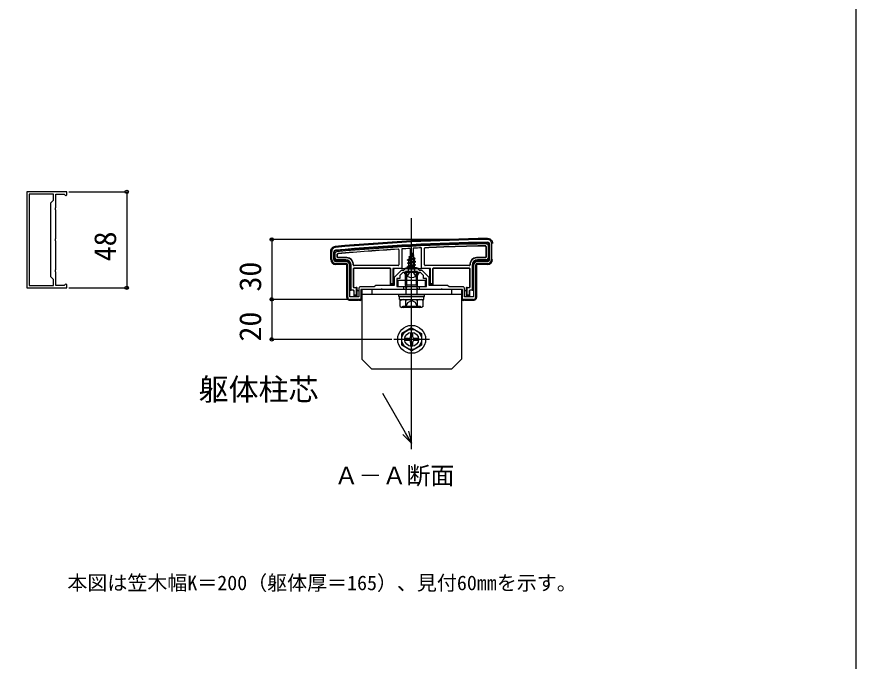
# Model space of a CAD drawing. Units: millimetres, scale not verified. Extents: x -875 to 875, y -1300 to 1293.
# Drawn here: x 455 to 875, y 246.4 to 568.9 of the extents above; entities that cross this region are included whole.
import ezdxf
from ezdxf.enums import TextEntityAlignment as Align

# ---------------------------------------------------------------- set-up
doc = ezdxf.new("R2010")
doc.units = ezdxf.units.MM
doc.header["$LTSCALE"] = 8
for name, color, linetype in [('0-2_USER1', 3, 'Continuous'), ('0-3_YKK_11', 7, 'Continuous'), ('0-4_YKK_12', 2, 'Continuous'), ('0-5_YKK_13', 4, 'Continuous'), ('0-6_YKK_D', 6, 'Continuous'), ('0-7_YKK_ZWAK', 7, 'Continuous')]:
    doc.layers.add(name, color=color, linetype=linetype)
doc.styles.add('ＭＳ ゴシック', font='')
doc.styles.get('ＭＳ ゴシック').set_extended_font_data('MS Gothic')

msp = doc.modelspace()

# ---------------------------------------------------------------- linework, layer by layer
at = {"layer": '0-3_YKK_11'}
for p, q in [((691.573, 455.099), (691.573, 447.499)), ((692.573, 455.499), (692.573, 447.499)), ((612.573, 447.499), (612.573, 451.499)), ((613.573, 447.499), (613.573, 451.097)), ((619.573, 446.499), (614.573, 446.499)), ((619.573, 445.499), (614.573, 445.499)), ((690.573, 446.499), (685.573, 446.499)), ((690.573, 445.499), (685.573, 445.499)), ((620.573, 428.499), (620.573, 444.499)), ((684.573, 444.499), (684.573, 428.499))]:
    msp.add_line(p, q, dxfattribs=at)
for points in [[(460.002, 481.314), (460.002, 433.314), (480.002, 433.314), (480.002, 434.814), (479.502, 435.314), (479.002, 434.814), (478.702, 434.514), (474.502, 434.514), (474.502, 441.143), (474.359, 441.335), (474.359, 442.293), (474.502, 442.485), (474.502, 456.643), (474.359, 456.835), (474.359, 457.793), (474.502, 457.985), (474.502, 472.143), (474.359, 472.335), (474.359, 473.293), (474.502, 473.485), (474.502, 480.114), (478.702, 480.114), (479.002, 479.814), (479.502, 479.314), (480.002, 479.814), (480.002, 481.314)], [(461.202, 480.114), (461.202, 434.514), (473.302, 434.514), (473.302, 437.514), (472.002, 438.814), (472.002, 475.814), (473.302, 477.114), (473.302, 480.114)]]:
    msp.add_lwpolyline(points, close=True, dxfattribs=at)
for points in [[(626.073, 432.799), (626.073, 428.799), (621.573, 428.799), (621.573, 444.499)], [(683.573, 427.499), (678.073, 427.499), (678.073, 432.499), (668.032, 432.499), (667.848, 432.619), (667.299, 432.619), (667.115, 432.499), (656.573, 432.499), (656.573, 433.999), (660.073, 433.999), (660.073, 437.999), (658.573, 437.999), (658.573, 439.499), (657.073, 440.999), (653.032, 440.999), (652.848, 441.119), (652.299, 441.119), (652.115, 440.999), (648.073, 440.999), (646.573, 439.499), (646.573, 437.999), (645.073, 437.999), (645.073, 433.999), (648.573, 433.999), (648.573, 432.499), (638.032, 432.499), (637.848, 432.619), (637.299, 432.619), (637.115, 432.499), (627.073, 432.499), (627.073, 427.499), (621.573, 427.499)], [(678.073, 433.799), (671.273, 433.799), (670.573, 434.499), (661.273, 434.499), (661.273, 438.496), (657.771, 441.999), (656.573, 441.999), (655.573, 442.999), (649.573, 442.999), (648.573, 441.999), (647.376, 441.999), (643.873, 438.496), (643.873, 434.499), (634.573, 434.499), (633.873, 433.799), (627.073, 433.799)], [(683.573, 444.499), (683.573, 428.799), (679.073, 428.799), (679.073, 432.799)]]:
    msp.add_lwpolyline(points, dxfattribs=at)
for centre, radius, start, end in [((704.989, -542.4), 1000.003, 90.82764, 95.19793), ((704.989, -542.396), 998.598, 90.82796, 95.20003), ((690.573, 455.499), 2, 0.00001, 90.82763), ((690.573, 455.099), 1, 359.99998, 90.82795), ((614.573, 451.499), 2, 95.19795, 180), ((614.573, 451.097), 1, 95.20001, 180), ((614.573, 447.499), 2, 180.00001, 269.99999), ((614.573, 447.499), 1, 180.00001, 269.99999), ((619.573, 444.499), 2, 0.00001, 89.99999), ((619.573, 444.499), 1, 0.00001, 89.99999), ((685.573, 444.499), 2, 90.00001, 179.99999), ((685.573, 444.499), 1, 90.00001, 179.99999), ((690.573, 447.499), 2, 270.00001, 359.99999), ((690.573, 447.499), 1, 270.00001, 359.99999), ((627.073, 432.799), 1, 90.00001, 179.99999), ((678.073, 432.799), 1, 0.00001, 89.99999), ((621.573, 428.499), 1, 180.00001, 269.99999), ((683.573, 428.499), 1, 270.00001, 359.99999)]:
    msp.add_arc(centre, radius, start, end, dxfattribs=at)
at = {"layer": '0-4_YKK_12'}
msp.add_line((652.573, 352.521), (652.573, 468.128), dxfattribs=at)
at = {"layer": '0-5_YKK_13'}
for p, q in [((689.695, 453.902), (689.695, 448.677)), ((689.773, 453.982), (689.773, 448.599)), ((690.773, 454.601), (690.773, 447.989)), ((691.273, 447.499), (691.273, 455.099)), ((612.073, 447.494), (612.073, 451.503)), ((613.873, 451.097), (613.873, 447.499)), ((614.373, 447.989), (614.373, 450.649)), ((615.373, 448.599), (615.373, 450.092)), ((615.452, 448.677), (615.452, 450.02)), ((646.073, 452.263), (646.073, 444.799)), ((646.152, 452.347), (646.152, 444.72)), ((647.625, 452.751), (647.573, 442.999)), ((651.173, 448.719), (653.623, 449.514)), ((651.773, 452.981), (651.823, 443.499)), ((652.573, 450.999), (651.827, 449.196)), ((651.827, 449.196), (652.997, 449.975)), ((651.973, 450.309), (652.227, 450.162)), ((652.573, 437.499), (652.573, 451.652)), ((652.573, 450.999), (652.997, 449.975)), ((652.997, 449.975), (653.623, 449.614)), ((653.273, 449.311), (653.623, 449.514)), ((653.374, 453.066), (653.324, 443.499)), ((653.623, 449.514), (653.623, 449.614)), ((657.573, 442.999), (657.52, 453.272)), ((658.995, 444.72), (658.995, 453.055)), ((659.073, 444.799), (659.073, 452.98)), ((614.573, 446.799), (619.573, 446.799)), ((619.573, 447.299), (615.064, 447.299)), ((620.074, 448.299), (615.673, 448.299)), ((620.152, 448.377), (615.752, 448.377)), ((650.573, 447.229), (654.323, 448.024)), ((650.573, 447.129), (654.323, 447.924)), ((650.573, 447.229), (651.15, 447.561)), ((650.573, 447.129), (650.573, 447.229)), ((650.573, 447.129), (651.098, 446.826)), ((654.573, 446.434), (650.573, 445.639)), ((650.573, 445.539), (654.573, 446.334)), ((650.573, 445.639), (651.098, 445.942)), ((650.573, 445.539), (650.573, 445.639)), ((650.573, 445.539), (651.098, 445.236)), ((653.939, 447.702), (651.098, 446.826)), ((651.098, 445.942), (651.098, 446.826)), ((651.098, 445.942), (654.048, 446.737)), ((654.048, 446.031), (651.098, 445.236)), ((651.098, 444.352), (651.098, 445.236)), ((651.541, 448.507), (651.15, 447.561)), ((651.15, 447.561), (653.643, 448.417)), ((651.173, 448.819), (651.827, 449.196)), ((651.173, 448.719), (651.541, 448.507)), ((651.541, 448.507), (653.273, 449.311)), ((653.273, 449.311), (653.643, 448.417)), ((653.643, 448.417), (654.323, 448.024)), ((653.939, 447.702), (654.323, 447.924)), ((653.939, 447.702), (654.048, 447.438)), ((654.048, 446.737), (654.048, 447.438)), ((654.048, 446.737), (654.573, 446.434)), ((654.048, 446.031), (654.573, 446.334)), ((654.048, 445.147), (654.048, 446.031)), ((654.323, 447.924), (654.323, 448.024)), ((654.573, 446.334), (654.573, 446.434)), ((689.395, 448.377), (684.995, 448.377)), ((689.473, 448.299), (685.073, 448.299)), ((690.083, 447.299), (685.573, 447.299)), ((685.573, 446.799), (690.573, 446.799)), ((619.574, 444.999), (614.569, 444.999)), ((620.073, 428.496), (620.073, 444.5)), ((621.873, 444.499), (621.873, 432.062)), ((622.373, 432.077), (622.373, 444.499)), ((623.373, 444.72), (623.373, 444.999)), ((623.373, 442.777), (623.373, 433.72)), ((623.452, 444.799), (623.452, 445.077)), ((623.452, 442.699), (623.452, 433.799)), ((645.852, 444.42), (623.673, 444.42)), ((641.773, 443.077), (623.673, 443.077)), ((645.773, 444.499), (623.752, 444.499)), ((641.695, 442.999), (623.752, 442.999)), ((641.995, 434.799), (641.995, 442.699)), ((642.073, 435.299), (642.073, 442.777)), ((643.073, 442.699), (643.073, 435.299)), ((647.573, 442.999), (643.378, 442.999)), ((643.573, 434.799), (643.573, 442.699)), ((647.573, 442.999), (647.873, 442.999)), ((647.873, 442.999), (648.146, 442.999)), ((648.438, 442.999), (649.137, 442.999)), ((656.169, 440.999), (648.978, 440.999)), ((649.137, 442.999), (656.01, 442.999)), ((655.573, 441.43), (649.573, 441.43)), ((649.573, 434.777), (649.573, 441.43)), ((650.113, 434.777), (650.113, 441.43)), ((650.573, 444.049), (654.573, 444.844)), ((654.573, 444.744), (650.573, 443.949)), ((650.573, 443.949), (651.098, 443.646)), ((650.794, 442.586), (651.098, 442.762)), ((654.208, 442.586), (650.794, 442.586)), ((650.938, 441.499), (650.938, 442.586)), ((651.098, 444.352), (654.048, 445.147)), ((654.048, 444.441), (651.098, 443.646)), ((651.098, 442.762), (651.098, 443.646)), ((651.098, 442.762), (654.048, 443.557)), ((651.215, 442.586), (654.573, 443.254)), ((652.573, 441.457), (651.428, 440.848)), ((654.573, 443.154), (651.718, 442.586)), ((653.324, 443.499), (651.823, 443.499)), ((651.823, 443.499), (651.823, 443.385)), ((652.573, 420.93), (652.573, 443.93)), ((652.573, 441.457), (653.718, 440.848)), ((654.048, 442.851), (653.067, 442.586)), ((653.324, 443.385), (653.324, 443.499)), ((654.048, 445.147), (654.573, 444.844)), ((654.048, 443.557), (654.048, 444.441)), ((654.048, 443.557), (654.573, 443.254)), ((654.048, 442.851), (654.573, 443.154)), ((654.048, 442.586), (654.048, 442.851)), ((654.208, 441.499), (654.208, 442.586)), ((654.573, 443.154), (654.573, 443.254)), ((655.033, 434.777), (655.033, 441.43)), ((655.573, 434.777), (655.573, 441.43)), ((656.01, 442.999), (656.709, 442.999)), ((657.001, 442.999), (657.273, 442.999)), ((657.273, 442.999), (657.573, 442.999)), ((661.769, 442.999), (657.573, 442.999)), ((681.473, 444.42), (659.295, 444.42)), ((681.395, 444.499), (659.373, 444.499)), ((661.573, 442.699), (661.573, 434.799)), ((662.073, 435.299), (662.073, 442.699)), ((663.073, 442.777), (663.073, 435.299)), ((663.152, 442.699), (663.152, 434.799)), ((681.473, 443.077), (663.373, 443.077)), ((681.395, 442.999), (663.452, 442.999)), ((681.695, 445.077), (681.695, 444.799)), ((681.695, 433.799), (681.695, 442.699)), ((681.773, 444.999), (681.773, 444.72)), ((681.773, 433.72), (681.773, 442.777)), ((682.773, 444.499), (682.773, 432.077)), ((683.273, 432.062), (683.273, 444.499)), ((685.073, 444.5), (685.073, 428.496)), ((690.578, 444.999), (685.573, 444.999)), ((650.523, 439.033), (651.428, 440.848)), ((654.623, 439.033), (653.718, 440.848)), ((623.673, 433.42), (624.773, 433.42)), ((623.752, 433.499), (624.973, 433.499)), ((624.973, 433.427), (624.773, 433.42)), ((624.773, 433.42), (624.773, 429.599)), ((625.273, 433.136), (625.273, 433.199)), ((642.058, 434.799), (641.995, 434.799)), ((642.073, 435.299), (642.058, 434.799)), ((642.058, 434.799), (643.573, 434.799)), ((643.073, 435.299), (642.073, 435.299)), ((643.073, 435.299), (643.573, 434.799)), ((649.573, 434.777), (655.573, 434.777)), ((649.898, 432.777), (649.573, 434.777)), ((650.113, 434.777), (649.898, 432.777)), ((649.898, 429.999), (649.898, 432.777)), ((655.033, 434.777), (655.248, 432.777)), ((655.248, 432.777), (655.573, 434.777)), ((655.248, 429.999), (655.248, 432.777)), ((661.573, 434.799), (662.073, 435.299)), ((661.573, 434.799), (663.089, 434.799)), ((663.073, 435.299), (662.073, 435.299)), ((663.089, 434.799), (663.073, 435.299)), ((663.089, 434.799), (663.152, 434.799)), ((679.873, 433.199), (679.873, 433.136)), ((679.873, 433.136), (679.873, 429.099)), ((680.173, 433.499), (681.395, 433.499)), ((680.373, 433.42), (680.173, 433.427)), ((680.373, 433.42), (681.473, 433.42)), ((680.373, 429.599), (680.373, 433.42)), ((621.576, 431.999), (621.873, 431.999)), ((621.873, 432.062), (622.373, 432.077)), ((621.873, 432.062), (621.873, 431.999)), ((623.473, 432.077), (622.373, 432.077)), ((623.687, 431.692), (623.687, 431.691)), ((623.687, 431.691), (623.687, 429.099)), ((623.758, 429.099), (623.687, 429.099)), ((623.773, 429.599), (623.758, 429.099)), ((623.758, 429.099), (625.273, 429.099)), ((623.773, 429.599), (623.773, 431.777)), ((624.773, 429.599), (623.773, 429.599)), ((625.573, 431.999), (625.971, 431.999)), ((627.573, 432.499), (627.573, 397.499)), ((677.573, 432.499), (627.573, 432.499)), ((677.573, 429.999), (627.573, 429.999)), ((632.573, 432.499), (632.573, 429.999)), ((646.073, 428.999), (646.073, 429.999)), ((646.073, 429.999), (659.073, 429.999)), ((646.073, 428.999), (659.073, 428.999)), ((646.517, 428.999), (658.698, 428.999)), ((646.517, 427.477), (646.517, 428.999)), ((659.073, 428.999), (659.073, 429.999)), ((672.573, 432.499), (672.573, 429.999)), ((677.573, 432.499), (677.573, 397.499)), ((677.873, 427.498), (677.873, 432.499)), ((679.176, 431.999), (679.573, 431.999)), ((679.873, 429.099), (680.373, 429.599)), ((679.873, 429.099), (681.389, 429.099)), ((681.373, 429.599), (680.373, 429.599)), ((681.373, 431.777), (681.373, 429.599)), ((681.389, 429.099), (681.373, 429.599)), ((681.389, 429.099), (681.46, 429.099)), ((681.46, 431.692), (681.46, 431.691)), ((681.46, 431.691), (681.46, 429.099)), ((682.773, 432.077), (681.673, 432.077)), ((682.773, 432.077), (683.273, 432.062)), ((683.273, 432.062), (683.273, 431.999)), ((683.273, 431.999), (683.571, 431.999)), ((621.273, 427.545), (621.273, 427.028)), ((621.736, 427.091), (625.811, 427.091)), ((626.108, 427.075), (626.273, 426.999)), ((626.273, 427.499), (626.273, 426.999)), ((626.774, 426.999), (626.273, 426.999)), ((646.8, 426.93), (647.666, 427.43)), ((646.8, 423.93), (646.8, 426.93)), ((647.666, 427.43), (657.481, 427.43)), ((649.473, 423.43), (650.72, 425.93)), ((649.687, 423.946), (649.687, 426.915)), ((650.72, 425.93), (652.573, 426.916)), ((654.427, 425.93), (652.573, 426.916)), ((655.673, 423.43), (654.427, 425.93)), ((655.46, 423.946), (655.46, 426.915)), ((658.347, 426.93), (657.481, 427.43)), ((658.347, 423.93), (658.347, 426.93)), ((678.873, 426.999), (678.373, 426.999)), ((679.336, 427.091), (683.411, 427.091)), ((683.873, 427.545), (683.873, 427.028)), ((646.8, 423.93), (647.666, 423.43)), ((657.481, 423.43), (647.666, 423.43)), ((648.142, 423.43), (648.142, 424.03)), ((648.142, 424.03), (657.005, 424.03)), ((657.005, 423.43), (657.005, 424.03)), ((658.347, 423.93), (657.481, 423.43)), ((652.573, 398.499), (652.573, 416.499)), ((652.573, 413.249), (647.573, 410.362)), ((652.573, 413.249), (657.573, 410.362)), ((661.573, 407.499), (643.573, 407.499)), ((647.573, 404.636), (647.573, 410.362)), ((651.073, 407.999), (649.423, 407.999)), ((649.423, 406.999), (649.423, 407.999)), ((652.073, 410.649), (652.073, 408.999)), ((652.073, 410.649), (653.073, 410.649)), ((653.073, 410.649), (653.073, 408.999)), ((655.723, 407.999), (654.073, 407.999)), ((655.723, 407.999), (655.723, 406.999)), ((657.573, 410.362), (657.573, 404.636)), ((652.573, 401.749), (647.573, 404.636)), ((651.073, 406.999), (649.423, 406.999)), ((652.073, 405.999), (652.073, 404.349)), ((653.073, 404.349), (652.073, 404.349)), ((652.573, 401.749), (657.573, 404.636)), ((653.073, 405.999), (653.073, 404.349)), ((655.723, 406.999), (654.073, 406.999)), ((632.573, 392.499), (627.573, 397.499)), ((672.573, 392.499), (677.573, 397.499)), ((672.573, 392.499), (632.573, 392.499))]:
    msp.add_line(p, q, dxfattribs=at)
for points in [[(690.542, 457.999), (690.846, 457.984), (691.145, 457.934), (691.437, 457.847), (691.715, 457.725), (691.976, 457.571), (692.218, 457.385), (692.435, 457.172), (692.623, 456.934), (692.782, 456.675), (692.908, 456.399), (692.999, 456.108), (693.055, 455.808), (693.073, 455.504)], [(612.073, 451.503), (612.086, 451.749), (612.122, 451.992), (612.182, 452.23), (612.265, 452.463), (612.37, 452.684), (612.497, 452.894), (612.644, 453.092), (612.81, 453.274), (612.992, 453.438), (613.191, 453.584), (613.403, 453.71), (613.626, 453.813), (613.857, 453.895), (614.097, 453.953), (614.343, 453.988)], [(689.39, 454.202), (689.542, 454.163), (689.654, 454.054), (689.695, 453.902)], [(689.773, 453.982), (689.732, 454.134), (689.621, 454.243), (689.469, 454.282)], [(690.073, 455.291), (690.289, 455.261), (690.485, 455.164), (690.64, 455.012), (690.739, 454.817), (690.773, 454.601)], [(690.563, 455.799), (690.565, 455.799), (690.566, 455.799), (690.567, 455.799), (690.568, 455.799), (690.569, 455.799), (690.571, 455.799), (690.572, 455.799), (690.573, 455.799)], [(691.273, 455.108), (691.237, 455.322), (691.136, 455.515), (690.982, 455.667), (690.788, 455.764), (690.573, 455.799)], [(614.501, 451.793), (614.185, 451.679), (613.959, 451.431), (613.874, 451.106)], [(614.373, 450.649), (614.455, 450.977), (614.683, 451.225), (615.002, 451.337)], [(614.501, 451.793), (614.503, 451.794), (614.504, 451.794), (614.505, 451.794), (614.506, 451.794), (614.508, 451.794), (614.51, 451.794)], [(615.647, 450.391), (615.508, 450.342), (615.41, 450.234), (615.373, 450.092)], [(615.452, 450.02), (615.488, 450.163), (615.587, 450.271), (615.725, 450.319)], [(645.756, 452.563), (645.913, 452.528), (646.03, 452.419), (646.073, 452.263)], [(646.152, 452.347), (646.108, 452.502), (645.992, 452.612), (645.834, 452.646)], [(651.173, 448.719), (651.173, 448.819), (653.623, 449.614)], [(651.973, 450.309), (651.973, 450.409), (652.441, 450.679)], [(659.281, 453.354), (659.137, 453.31), (659.033, 453.201), (658.995, 453.055)], [(659.073, 452.98), (659.112, 453.126), (659.215, 453.234), (659.36, 453.279)], [(648.146, 442.999), (648.276, 442.999), (648.38, 442.999), (648.438, 442.999)], [(650.573, 443.949), (650.573, 444.049), (651.098, 444.352)], [(651.593, 443.326), (651.713, 443.338), (651.794, 443.359), (651.823, 443.385)], [(653.324, 443.385), (653.352, 443.359), (653.434, 443.338), (653.554, 443.326)], [(654.048, 444.441), (654.573, 444.744), (654.573, 444.844)], [(656.709, 442.999), (656.767, 442.999), (656.871, 442.999), (657.001, 442.999)], [(624.773, 429.599), (625.273, 429.099), (625.273, 433.136)], [(677.873, 432.499), (627.273, 432.499), (627.273, 427.498)], [(646.517, 427.43), (658.698, 427.43), (658.698, 428.953)], [(621.439, 427.089), (621.477, 427.092), (621.555, 427.09), (621.662, 427.09)], [(678.873, 427.499), (678.873, 426.999), (679.039, 427.075)], [(683.485, 427.09), (683.591, 427.09), (683.67, 427.092), (683.708, 427.089)]]:
    msp.add_lwpolyline(points, dxfattribs=at)
msp.add_lwpolyline([(645.573, 433.999), (659.573, 433.999), (659.573, 436.999), (645.573, 436.999)], close=True, dxfattribs=at)
for radius in [7, 5, 3.5]:
    msp.add_circle((652.573, 407.499), radius, dxfattribs=at)
for centre, radius, start, end in [((704.989, -542.397), 1000.5, 90.82736, 95.19818), ((704.989, -542.397), 998.3, 90.82797, 95.20003), ((704.989, -542.397), 997.8, 90.85656, 95.17429), ((704.989, -542.397), 996.8, 90.89213, 92.6282), ((704.989, -542.397), 996.721, 90.89672, 92.62388), ((690.573, 455.099), 0.7, 0, 0.78548), ((614.573, 451.097), 0.7, 179.29213, 180), ((704.989, -542.397), 996.8, 93.4022, 95.14228), ((704.989, -542.397), 996.721, 93.40699, 95.13815), ((704.989, -542.397), 996.8, 93.0603, 93.29912), ((704.989, -542.397), 996.8, 92.72956, 92.96812), ((614.573, 447.499), 0.7, 180, 180.77436), ((614.573, 447.499), 0.7, 180.77436, 269.22564), ((614.573, 447.499), 0.7, 269.22564, 270), ((615.673, 448.599), 0.3, 180.00157, 269.99843), ((615.752, 448.677), 0.3, 180.00157, 269.99843), ((619.573, 444.499), 2.8, 0, 90), ((619.573, 444.499), 2.3, 0, 90), ((685.573, 444.499), 2.8, 90, 180), ((685.573, 444.499), 2.3, 90, 180), ((689.395, 448.677), 0.3, 270.00157, 359.99843), ((689.473, 448.599), 0.3, 270.00157, 359.99843), ((690.573, 447.499), 0.7, 270, 270.77436), ((690.573, 447.499), 0.7, 270.77436, 359.22564), ((690.573, 447.499), 0.7, 359.22564, 0), ((623.673, 444.72), 0.3, 180.00157, 269.99843), ((623.673, 442.777), 0.3, 90.00157, 179.99843), ((623.752, 444.799), 0.3, 180.00157, 269.99843), ((623.752, 442.699), 0.3, 90.00157, 179.99843), ((641.695, 442.699), 0.3, 0.00157, 89.99843), ((641.773, 442.777), 0.3, 0.00157, 89.99843), ((643.873, 442.699), 0.3, 90, 180), ((645.773, 444.799), 0.3, 270.00157, 359.99843), ((645.852, 444.72), 0.3, 270.00157, 359.99843), ((648.978, 440.844), 0.154, 90, 207.28096), ((650.438, 441.499), 0.5, 270, 0), ((654.708, 441.499), 0.5, 180, 270), ((656.169, 440.844), 0.154, 332.71904, 90), ((659.295, 444.72), 0.3, 180.00157, 269.99843), ((659.373, 444.799), 0.3, 180.00157, 269.99843), ((661.273, 442.699), 0.3, 0, 90), ((663.373, 442.777), 0.3, 90.00157, 179.99843), ((663.452, 442.699), 0.3, 90.00157, 179.99843), ((681.395, 444.799), 0.3, 270.00157, 359.99843), ((681.395, 442.699), 0.3, 0.00157, 89.99843), ((681.473, 444.72), 0.3, 270.00157, 359.99843), ((681.473, 442.777), 0.3, 0.00157, 89.99843), ((652.573, 442.699), 4.2, 207.28096, 332.71904), ((623.673, 433.72), 0.3, 180.00157, 269.99843), ((623.752, 433.799), 0.3, 180.00157, 269.99843), ((624.973, 433.199), 0.3, 0, 90), ((680.173, 433.199), 0.3, 90, 180), ((681.395, 433.799), 0.3, 270.00157, 359.99843), ((681.473, 433.72), 0.3, 270.00157, 359.99843), ((623.473, 431.777), 0.3, 0.00157, 89.99843), ((625.573, 431.699), 0.3, 90, 180), ((679.573, 431.699), 0.3, 0, 90), ((681.673, 431.777), 0.3, 90.00157, 179.99843), ((648.229, 424.765), 2.598, 55.86369, 115.45615), ((652.573, 417.809), 9.553, 72.41205, 107.58795), ((656.918, 424.765), 2.598, 64.54385, 124.13631), ((648.229, 426.096), 2.598, 244.54385, 304.13631), ((652.573, 433.052), 9.553, 252.41205, 287.58795), ((656.918, 426.096), 2.598, 235.86369, 295.45615), ((651.073, 408.999), 1, 270, 0), ((654.073, 408.999), 1, 180, 270), ((651.073, 405.999), 1, 0, 90), ((654.073, 405.999), 1, 90, 180)]:
    msp.add_arc(centre, radius, start, end, dxfattribs=at)
for centre, major_axis, ratio, start_param, end_param in [((614.578, 447.503), (-1.774, -1.774), 0.99628, 5.4996506, 7.06672), ((615.083, 448.008), (0.509, 0.509), 0.973329, 2.3697096, 3.9134757), ((620.073, 444.999), (2.334, 2.334), 0.999973, 5.4978009, 7.0685698), ((620.152, 445.077), (2.334, 2.334), 0.999973, 5.4978009, 7.0685698), ((684.995, 445.077), (-2.334, 2.334), 0.999973, 5.4978009, 7.0685698), ((685.074, 444.999), (-2.334, 2.334), 0.999973, 5.4978009, 7.0685698), ((690.064, 448.008), (-0.509, 0.509), 0.973329, 2.3697096, 3.9134757), ((690.569, 447.503), (1.774, -1.774), 0.99628, 5.4996506, 7.06672), ((619.573, 444.498), (0.355, 0.355), 0.99628, 5.4996506, 7.06672), ((643.378, 442.699), (-0.304, 0), 0.986394, 4.712389, 6.2831853), ((652.573, 442.5), (-4.247, 0), 0.2, 4.9453979, 5.6551575), ((652.573, 442.5), (-4.247, 0), 0.2, 3.7696205, 4.4793801), ((661.769, 442.699), (-0.304, 0), 0.986394, 3.1415927, 4.712389), ((685.574, 444.498), (-0.355, 0.355), 0.99628, 5.4996506, 7.06672), ((624.973, 433.127), (0.214, 0.217), 0.969074, 5.5054223, 7.0762187), ((680.173, 433.127), (-0.214, 0.217), 0.969074, 5.490152, 7.0609483), ((621.576, 428.502), (-1.065, -1.065), 0.99628, 5.4996506, 6.8675658), ((621.576, 431.699), (0.302, -0.012), 0.991215, 1.6103939, 1.6184742), ((623.389, 431.692), (-0.115, 0.277), 0.992623, 4.322301, 5.8878614), ((625.573, 431.692), (0.213, 0.213), 0.994778, 0.7880162, 2.3535765), ((625.971, 431.699), (0.302, 0.012), 0.991215, 1.1858441, 1.5311987), ((679.176, 431.699), (0.302, -0.012), 0.991215, 1.6103939, 1.9557485), ((679.573, 431.692), (-0.213, 0.213), 0.994778, 3.9296088, 5.4951691), ((681.758, 431.692), (0.115, 0.277), 0.992623, 0.3953239, 1.9608843), ((683.571, 431.699), (0.302, 0.012), 0.991215, 1.5231185, 1.5311987), ((683.571, 428.502), (1.065, -1.065), 0.99628, 5.6988048, 7.06672), ((621.833, 428.758), (-2.691, -1.61), 0.42434, 1.1193596, 1.1798003), ((621.736, 427.072), (-0.3, 0), 0.061163, 4.712389, 4.9625918), ((625.811, 427.072), (-0.3, 0), 0.061163, 3.2741442, 4.712389), ((626.773, 427.5), (0.355, -0.355), 0.99628, 5.4996506, 7.06672), ((678.374, 427.5), (-0.355, -0.355), 0.99628, 5.4996506, 7.06672), ((679.336, 427.072), (-0.3, 0), 0.061163, 4.712389, 6.1506338), ((683.411, 427.072), (-0.3, 0), 0.061163, 4.4621862, 4.712389), ((683.314, 428.758), (-2.691, 1.61), 0.42434, 1.9617924, 2.0222331)]:
    msp.add_ellipse(centre, major_axis=major_axis, ratio=ratio, start_param=start_param, end_param=end_param, dxfattribs=at)
at = {"layer": '0-6_YKK_D'}
for p, q in [((481.002, 481.314), (511.002, 481.314)), ((510.002, 481.314), (510.002, 433.314)), ((689.545, 457.499), (581.573, 457.499)), ((582.573, 457.499), (582.573, 427.499)), ((481.002, 433.314), (511.002, 433.314)), ((620.573, 427.499), (581.573, 427.499)), ((620.573, 427.499), (581.573, 427.499)), ((582.573, 427.499), (582.573, 407.499)), ((642.573, 407.499), (581.573, 407.499))]:
    msp.add_line(p, q, dxfattribs=at)
for points in [[(652.573, 355.548), (649.573, 360.744), (638.215, 380.414)], [(650.965, 361.548), (652.573, 355.548), (648.181, 359.94)]]:
    msp.add_lwpolyline(points, dxfattribs=at)
for centre in [(510.002, 481.314), (582.573, 457.499), (510.002, 433.314), (582.573, 427.499), (582.573, 427.499), (582.573, 407.499)]:
    msp.add_circle(centre, 0.875, dxfattribs=at)
at = {"layer": '0-7_YKK_ZWAK'}
msp.add_lwpolyline([(-875, -1299.6), (875, -1299.6), (875, 1250.4)], dxfattribs=at)

# ---------------------------------------------------------------- texts
at = {"layer": '0-2_USER1', "style": 'ＭＳ ゴシック'}
for s, height, p in [('Ａ－Ａ断面', 8.798, (613.92, 332.298)), ('本図は笠木幅K＝200（躯体厚＝165）、見付60㎜を示す。', 7.331, (480.318, 279.764))]:
    msp.add_text(s, height=height, dxfattribs=at).set_placement(p, align=Align.BOTTOM_LEFT)
at = {"layer": '0-6_YKK_D', "style": 'ＭＳ ゴシック'}
for s, p in [('48', (508.002, 446.533)), ('30', (580.573, 431.419)), ('20', (580.573, 406.419))]:
    msp.add_text(s, height=11, rotation=90, dxfattribs=at).set_placement(p, align=Align.BOTTOM_LEFT)
msp.add_text('躯体柱芯', height=11, dxfattribs=at).set_placement((545.964, 373.641), align=Align.BOTTOM_LEFT)

doc.saveas('drawing.dxf')
